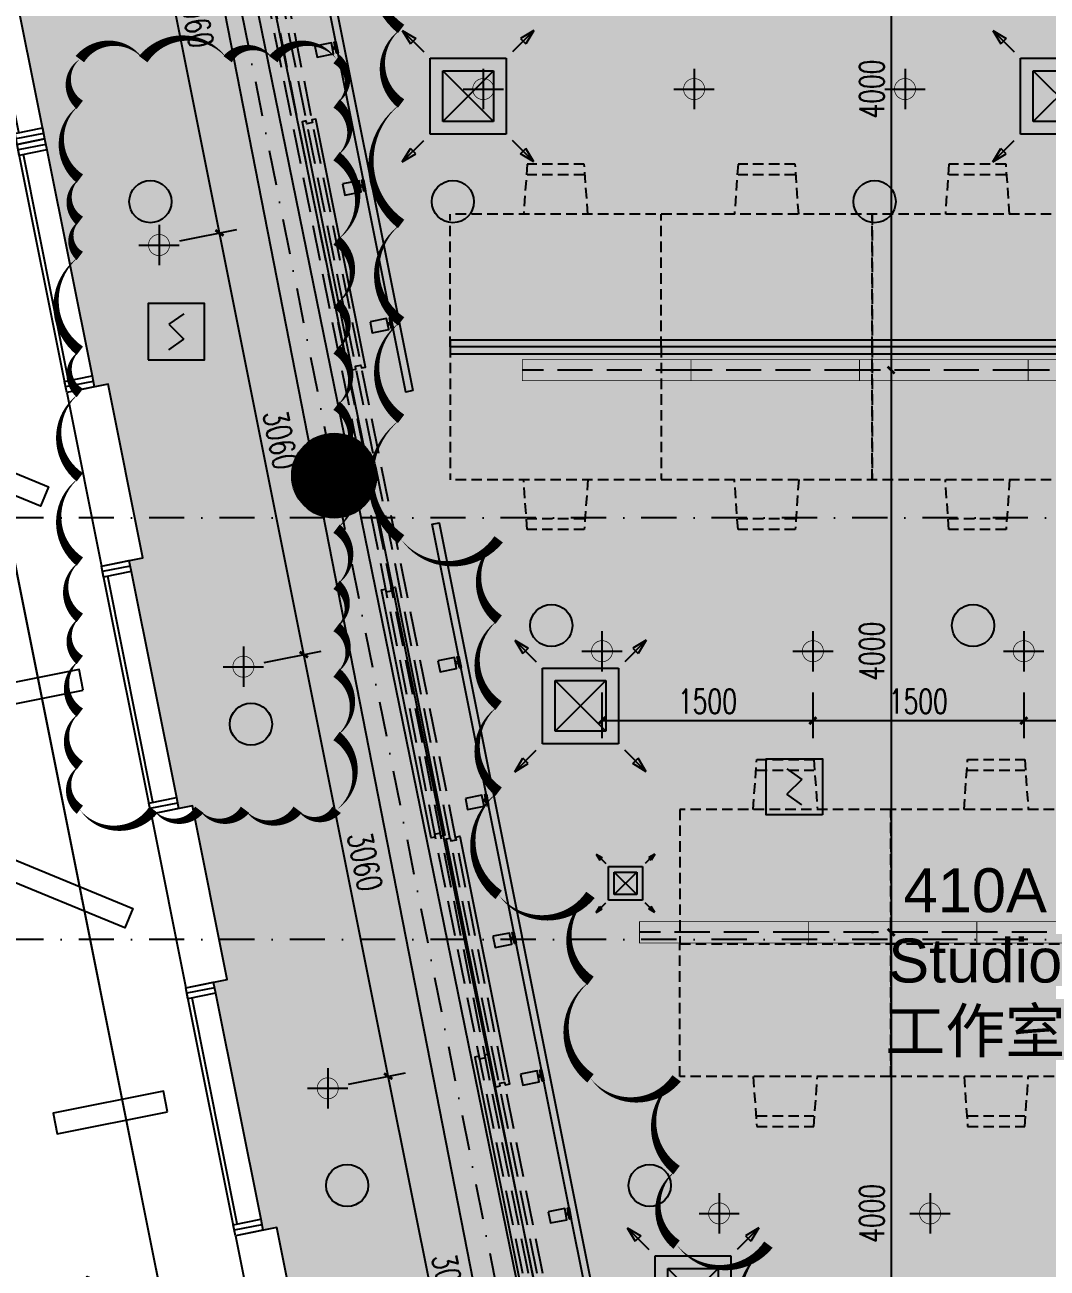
# Model space of a CAD drawing. Extents: x -354516 to 794396, y -401250 to -150594.
# Drawn here: x -29152 to -21881, y -353788 to -344943 of the extents above; entities that cross this region are included whole.
import ezdxf
from ezdxf.enums import TextEntityAlignment as Align

# ---------------------------------------------------------------- set-up
doc = ezdxf.new("R2010")
doc.units = 0
doc.header["$LTSCALE"] = 1000
doc.header["$MEASUREMENT"] = 0
for name, pattern in [('$0$HIDDEN', [0.375, 0.25, -0.125, 0, 0]), ('510I-01-Studio-plan-01$0$DASH', [0.35, 0.25, -0.1]), ('510I-02-CentralForum-00$0$CENTER', [2, 1.25, -0.25, 0.25, -0.25]), ('DASH', [0.35, 0.25, -0.1]), ('DASHDOT2', [0.5, 0.25, -0.125, 0, -0.125]), ('DOTE', [2.42, 2, -0.2, 0.02, -0.2])]:
    doc.linetypes.add(name, pattern=pattern)
for name, color, linetype in [('0-吊顶边界', 36, 'Continuous'), ('0-房间名称', 2, 'Continuous'), ('0-灯具', 20, 'Continuous'), ('0-灯具1', 40, 'Continuous'), ('0-灯具修改0109', 140, 'Continuous'), ('A-轴线1', 1, 'DOTE'), ('an-furniture', 176, 'Continuous'), ('an-wall', 4, 'Continuous'), ('an-wndw', 2, 'Continuous'), ('an-wndw-mull-h', 2, 'Continuous'), ('BPM', 4, 'Continuous'), ('COLUMN', 2, 'Continuous'), ('LINE', 11, 'Continuous'), ('M-DUCT-S-DIFF', 6, 'DASH'), ('P-完成面', 4, 'Continuous'), ('PUB_DIM', 3, 'Continuous'), ('PUB_HATCH', 8, 'Continuous'), ('S-PLT', 30, 'Continuous'), ('SEE', 5, 'Continuous'), ('WALL', 2, 'Continuous'), ('WALL-MOVE', 6, 'Continuous'), ('WINDOW', 4, 'Continuous'), ('墙体', 7, 'Continuous'), ('家具1', 61, 'Continuous'), ('门图', 134, 'Continuous')]:
    doc.layers.add(name, color=color, linetype=linetype)
doc.layers.add('0-地面材质_material hatch', color=251, linetype='Continuous', transparency=0.3)
doc.styles.add('510p-04$0$Arial_2', font='arial.ttf', dxfattribs={"height": 6.392964})
doc.styles.add('DIM_FONT', font='SIMPLEX', dxfattribs={"width": 0.7, "bigfont": 'GBCBIG'})
doc.dimstyles.new('_TCH_ARCH&&50', dxfattribs={"dimscale": 0.5, "dimtxt": 350, "dimasz": 100, "dimexe": 250, "dimexo": 300, "dimgap": 100, "dimtad": 1, "dimdec": 0, "dimzin": 0, "dimdsep": 46, "dimtxsty": 'DIM_FONT', "dimblk": 'ARCHTICK', "dimcen": 0.09, "dimclrd": 3, "dimclre": 3, "dimclrt": 7, "dimazin": 2, "dimtfac": 1, "dimtdec": 0, "dimtix": 1, "dimtmove": 2, "dimatfit": 3, "dimfxl": 0, "dimtolj": 1, "dimtzin": 0, "dimarcsym": 0})

# ---------------------------------------------------------------- blocks, each defined once
blk = doc.blocks.new('A$C4BD07983')
at = {"layer": 'an-wndw-mull-h'}
blk.add_line((0, 0), (0, 200), dxfattribs=at)
blk.add_lwpolyline([(40, 200), (-40, 200), (-40, 0), (40, 0)], close=True, dxfattribs=at)
blk = doc.blocks.new('UBB side window')
at = {"layer": 'SEE'}
blk.add_lwpolyline([(498339312.5, 3089844225.6), (498338990.8, 3089842617.4)], dxfattribs=at)
at = {"layer": 'WINDOW'}
for points in [[(498339171.2, 3089842499.8), (498339524.3, 3089844264.8)], [(498339157.5, 3089842584.1), (498339479.2, 3089844192.2)]]:
    blk.add_lwpolyline(points, dxfattribs=at)
at = {"rotation": 258.6900676666284}
for p in [(498339320.3, 3089844264.8), (498338983, 3089842578.2)]:
    blk.add_blockref('A$C4BD07983', p, dxfattribs=at)
blk = doc.blocks.new('UBB Side Wall Model')
at = {"layer": 'an-wall'}
for points in [[(498339593.7, 3089843082.4), (498339623.1, 3089843229.5), (498340407.6, 3089843072.6), (498340378.2, 3089842925.5), (498339593.7, 3089843082.4)], [(498340222.4, 3089841771.2), (498340165.3, 3089841909.9), (498339240.7, 3089841529.2), (498339297.8, 3089841390.5), (498340222.4, 3089841771.2)], [(498338993.7, 3089840082.4), (498339023.1, 3089840229.5), (498339807.6, 3089840072.6), (498339778.2, 3089839925.5), (498338993.7, 3089840082.4)], [(498339622.4, 3089838771.2), (498339565.3, 3089838909.9), (498338640.7, 3089838529.2), (498338697.8, 3089838390.5), (498339622.4, 3089838771.2)]]:
    blk.add_lwpolyline(points, dxfattribs=at)
for points in [[(498339111.2, 3089842199.8), (498338864.3, 3089840964.8), (498338570.1, 3089841023.6), (498338817.1, 3089842258.6)], [(498338511.2, 3089839199.8), (498338264.3, 3089837964.8), (498337970.1, 3089838023.6), (498338217.1, 3089839258.6)]]:
    blk.add_lwpolyline(points, close=True, dxfattribs=at)
blk.add_point((498339902.6, 3089843097.1), dxfattribs=at)
at = {"layer": 'an-wndw'}
for p in [(498339602.6, 3089841597.1), (498339302.6, 3089840097.1), (498339002.6, 3089838597.1)]:
    blk.add_point(p, dxfattribs=at)
for p in [(-60, -300), (-660, -3300)]:
    blk.add_blockref('UBB side window', p, dxfattribs=at)
blk = doc.blocks.new('ubb glaz 2')
at = {"layer": 'an-wall'}
for points in [[(498274741.2, 3089861082.4), (498274711.8, 3089861229.5), (498273927.4, 3089861072.6), (498273956.8, 3089860925.5), (498274741.2, 3089861082.4)], [(498274112.5, 3089859771.2), (498274169.6, 3089859909.9), (498275094.3, 3089859529.2), (498275037.2, 3089859390.5), (498274112.5, 3089859771.2)], [(498275341.2, 3089858082.4), (498275311.8, 3089858229.5), (498274527.4, 3089858072.6), (498274556.8, 3089857925.5), (498275341.2, 3089858082.4)], [(498274712.5, 3089856771.2), (498274769.6, 3089856909.9), (498275694.3, 3089856529.2), (498275637.2, 3089856390.5), (498274712.5, 3089856771.2)]]:
    blk.add_lwpolyline(points, dxfattribs=at)
blk.add_lwpolyline([(498275823.7, 3089857199.8), (498276070.7, 3089855964.8), (498276364.9, 3089856023.6), (498276117.9, 3089857258.6)], close=True, dxfattribs=at)
blk.add_point((498274432.4, 3089861097.1), dxfattribs=at)
at = {"layer": 'an-wndw'}
for points in [[(498275470.7, 3089858964.8), (498275223.7, 3089860199.8)], [(498275419.8, 3089860239), (498275666.8, 3089859004)], [(498275484.4, 3089859049.1), (498275268.8, 3089860127.2)]]:
    blk.add_lwpolyline(points, dxfattribs=at)
for p in [(498274732.4, 3089859597.1), (498275032.4, 3089858097.1), (498275332.4, 3089856597.1)]:
    blk.add_point(p, dxfattribs=at)
at = {"layer": 'an-wndw', "xscale": -1}
for p in [(996614395, 17700), (996614995, 14700)]:
    blk.add_blockref('UBB side window', p, dxfattribs=at)
at = {"layer": 'an-wndw-mull-h', "xscale": -1, "rotation": 101.3099323333716}
for p in [(498275427.7, 3089860199.8), (498275659, 3089859043.2)]:
    blk.add_blockref('A$C4BD07983', p, dxfattribs=at)
blk = doc.blocks.new('A$C168904E7')
at = {"layer": 'an-furniture', "linetype": '510I-01-Studio-plan-01$0$DASH'}
for p, q in [((-395.9, 0), (4244.2, -23200.5)), ((-355.1, 0), (4285, -23200.5)), ((-293.9, 0), (4346.2, -23200.5)), ((-253.1, 0), (4387, -23200.5))]:
    blk.add_line(p, q, dxfattribs=at)
at = {"layer": 'WALL-MOVE'}
for points in [[(861.3, -5776.1), (831.9, -5781.9), (1184.9, -7547), (1214.3, -7541.1), (1210.4, -7521.5), (1249.6, -7513.7), (1253.5, -7533.3), (1282.9, -7527.4), (929.9, -5762.3), (900.5, -5768.2), (904.4, -5787.8), (865.2, -5795.7), (861.3, -5776.1)], [(1778.5, -10871.8), (1749, -10877.7), (1396, -9112.6), (1425.4, -9106.7), (1429.4, -9126.3), (1468.6, -9118.5), (1464.7, -9098.9), (1494.1, -9093), (1847.1, -10858), (1817.7, -10863.9), (1813.8, -10844.3), (1774.5, -10852.2), (1778.5, -10871.8)], [(2238.6, -12643.9), (2209.2, -12649.8), (1856.2, -10884.8), (1885.6, -10878.9), (1889.6, -10898.5), (1928.8, -10890.7), (1924.9, -10871.1), (1954.3, -10865.2), (2307.3, -12630.2), (2277.9, -12636.1), (2273.9, -12616.5), (2234.7, -12624.3), (2238.6, -12643.9)], [(2090.2, -12430.6), (2060.8, -12436.5), (2413.8, -14201.5), (2443.2, -14195.7), (2439.3, -14176), (2478.5, -14168.2), (2482.5, -14187.8), (2511.9, -14181.9), (2158.9, -12416.9), (2129.4, -12422.8), (2133.4, -12442.4), (2094.1, -12450.2), (2090.2, -12430.6)]]:
    blk.add_lwpolyline(points, dxfattribs=at)
blk = doc.blocks.new('510I-01-Studio-plan-01$0$dsyyuy')
for points in [[(-80, 152), (0, 152), (0, 140), (-80, 140)], [(-80, 0), (0, 0), (0, 120), (-80, 120)], [(-46, 120), (-34, 120), (-34, 140), (-46, 140)]]:
    blk.add_lwpolyline(points, close=True)
blk = doc.blocks.new('dfgsddrrrrrrr')
at = {"layer": '0-灯具'}
blk.add_lwpolyline([(-688.9, -1932.6), (-639.9, -1942.4), (732.9, 4921.6), (683.9, 4931.4)], close=True, dxfattribs=at)
at = {"layer": '0-灯具', "xscale": -1, "rotation": 78.6900102377385}
for p in [(776.1, 4362.3), (580, 3381.7), (383.9, 2401.2), (187.7, 1420.6), (-8.4, 440), (-204.5, -540.6), (-400.6, -1521.2)]:
    blk.add_blockref('510I-01-Studio-plan-01$0$dsyyuy', p, dxfattribs=at)
blk = doc.blocks.new('dfghdgeeeeeee')
at = {"layer": '0-灯具'}
blk.add_lwpolyline([(-119.8, -344.2), (-70.8, -354), (1105.9, 5529.4), (1056.9, 5539.2)], close=True, dxfattribs=at)
at = {"layer": '0-灯具', "xscale": -1, "rotation": 78.6900102377385}
for p in [(1051, 4479.8), (854.9, 3499.2), (658.7, 2518.7), (462.6, 1538.1), (266.5, 557.5)]:
    blk.add_blockref('510I-01-Studio-plan-01$0$dsyyuy', p, dxfattribs=at)
blk = doc.blocks.new('TJ-FK1')
at = {"color": 95}
for p, q in [((-1.299, 1.299), (-1.034, 1.14)), ((-1.299, 1.299), (-0.875, 0.875)), ((-1.299, 1.299), (-1.14, 1.034)), ((1.299, 1.299), (0.875, 0.875)), ((1.299, 1.299), (1.034, 1.14)), ((1.299, 1.299), (1.14, 1.034)), ((-1.14, 1.034), (-1.034, 1.14)), ((1.14, 1.034), (1.034, 1.14)), ((-1.299, -1.299), (-0.875, -0.875)), ((1.299, -1.299), (0.875, -0.875)), ((-1.299, -1.299), (-1.14, -1.034)), ((-1.299, -1.299), (-1.034, -1.14)), ((-1.14, -1.034), (-1.034, -1.14)), ((1.14, -1.034), (1.034, -1.14)), ((1.299, -1.299), (1.034, -1.14)), ((1.299, -1.299), (1.14, -1.034))]:
    blk.add_line(p, q, dxfattribs=at)
for p, q in [((-0.75, 0.75), (0.75, 0.75)), ((-0.75, -0.75), (-0.75, 0.75)), ((0.75, 0.75), (0.75, -0.75)), ((-0.5, -0.5), (-0.5, 0.5)), ((-0.5, 0.5), (0.5, 0.5)), ((0.5, 0.5), (0.5, -0.5)), ((0.5, -0.5), (-0.5, -0.5)), ((0.75, -0.75), (-0.75, -0.75))]:
    blk.add_line(p, q)
at = {"color": 251}
for p, q in [((-0.5, -0.5), (0.5, 0.5)), ((0.5, -0.5), (-0.5, 0.5))]:
    blk.add_line(p, q, dxfattribs=at)
blk.add_point((0, 0))
blk = doc.blocks.new('$TwtSys$00000128')
h = blk.add_hatch(color=8)
h.dxf.hatch_style = 1
edge = h.paths.add_edge_path()
edge.add_arc((0, 0), 1, 0, 360)
blk.add_circle((0, 0, 0), 1)
blk = doc.blocks.new('510p-04$0$material tag')
blk = doc.blocks.new('sdhdfhfdhfhfgffff')
at = {"layer": '0-灯具1'}
for points in [[(0, 143.2), (0, -143.2)], [(-143.2, 0), (143.2, 0)]]:
    blk.add_lwpolyline(points, dxfattribs=at)
at = {"layer": '0-灯具1', "const_width": 5}
for points in [[(0, 75, 1), (0, -75, 7.992133)], [(0, 75, -1), (0, -75, -7.992133)]]:
    blk.add_lwpolyline(points, format="xyb", dxfattribs=at)
blk = doc.blocks.new('A$C21183209')
at = {"layer": '0-灯具1', "color": 3, "linetype": 'DASH'}
blk.add_line((0, 75), (1200, 75), dxfattribs=at)
at = {"layer": '0-灯具1', "const_width": 5}
blk.add_lwpolyline([(0, 0), (1200, 0), (1200, 150), (0, 150)], close=True, dxfattribs=at)
blk = doc.blocks.new('YG')
at = {"layer": 'BPM', "color": 6, "ltscale": 2}
for p, q in [((53, 328), (-53, 253)), ((-53, 253), (53, 147)), ((-53, 72), (53, 147))]:
    blk.add_line(p, q, dxfattribs=at)
at = {"layer": 'BPM'}
blk.add_lwpolyline([(-200, 0), (200, 0), (200, 400), (-200, 400)], close=True, dxfattribs=at)
blk = doc.blocks.new('_YZH')
at = {"color": 255}
blk.add_circle((0, 0), 0.5, dxfattribs=at)
at = {"layer": 'PUB_HATCH', "color": 250, "const_width": 0.5}
blk.add_lwpolyline([(-0.25, 0, 1), (0.25, 0, 1)], format="xyb", close=True, dxfattribs=at)
blk = doc.blocks.new('GRID')
at = {"layer": '墙体', "color": 250, "linetype": 'DASHDOT2', "lineweight": -3}
for p, q in [((6675.2, 78432), (23393.5, -5159.7)), ((107436.4, 36586.5), (-19063.6, 36586.5)), ((107436.4, 33586.5), (-19063.6, 33586.5))]:
    blk.add_line(p, q, dxfattribs=at)
blk = doc.blocks.new('_ArchTick')
at = {"color": 0, "linetype": 'ByBlock', "const_width": 0.4}
blk.add_lwpolyline([(-0.5, -0.5), (0.5, 0.5)], dxfattribs=at)
blk = doc.blocks.new('*D356')
at = {"layer": 'Defpoints', "color": 0}
for p in [(-26568.2, -352423.1), (-26998, -352509), (-26398, -355509)]:
    blk.add_point(p, dxfattribs=at)
at = {"layer": 'PUB_DIM', "color": 3, "lineweight": -2}
for p, q in [((-26850.9, -352479.6), (-26445.6, -352398.5)), ((-25968.2, -355423.1), (-26568.2, -352423.1)), ((-26250.9, -355479.6), (-25845.6, -355398.5))]:
    blk.add_line(p, q, dxfattribs=at)
at = {"layer": 'PUB_DIM', "color": 3, "lineweight": -2, "xscale": 50, "yscale": 50, "zscale": 50}
for p, rotation in [((-26568.2, -352423.1), 101.3097601559063), ((-25968.2, -355423.1), 281.3097601559064)]:
    blk.add_blockref('_ArchTick', p, dxfattribs=dict(at, rotation=rotation))
at = {"layer": 'PUB_DIM', "color": 7, "insert": (-26133.3, -353896.1), "char_height": 175, "attachment_point": 5, "rotation": 281.30976, "style": 'DIM_FONT'}
blk.add_mtext('\\A1;3060', dxfattribs=at)
blk = doc.blocks.new('*D357')
at = {"layer": 'Defpoints', "color": 0}
for p in [(-27168.2, -349423.1), (-27598, -349509), (-26998, -352509)]:
    blk.add_point(p, dxfattribs=at)
at = {"layer": 'PUB_DIM', "color": 3, "lineweight": -2}
for p, q in [((-27450.9, -349479.6), (-27045.6, -349398.5)), ((-26568.2, -352423.1), (-27168.2, -349423.1)), ((-26850.9, -352479.6), (-26445.6, -352398.5))]:
    blk.add_line(p, q, dxfattribs=at)
at = {"layer": 'PUB_DIM', "color": 3, "lineweight": -2, "xscale": 50, "yscale": 50, "zscale": 50}
for p, rotation in [((-27168.2, -349423.1), 101.3097601559063), ((-26568.2, -352423.1), 281.3097601559064)]:
    blk.add_blockref('_ArchTick', p, dxfattribs=dict(at, rotation=rotation))
at = {"layer": 'PUB_DIM', "color": 7, "insert": (-26733.3, -350896.1), "char_height": 175, "attachment_point": 5, "rotation": 281.30976, "style": 'DIM_FONT'}
blk.add_mtext('\\A1;3060', dxfattribs=at)
blk = doc.blocks.new('*D358')
at = {"layer": 'Defpoints', "color": 0}
for p in [(-27768.2, -346422.5), (-28198.1, -346508.5), (-27598, -349509)]:
    blk.add_point(p, dxfattribs=at)
at = {"layer": 'PUB_DIM', "color": 3, "lineweight": -2}
for p, q in [((-28051, -346479.1), (-27645.7, -346398)), ((-27168.2, -349423.1), (-27768.2, -346422.5)), ((-27450.9, -349479.6), (-27045.6, -349398.5))]:
    blk.add_line(p, q, dxfattribs=at)
at = {"layer": 'PUB_DIM', "color": 3, "lineweight": -2, "xscale": 50, "yscale": 50, "zscale": 50}
for p, rotation in [((-27768.2, -346422.5), 101.3097601559063), ((-27168.2, -349423.1), 281.3097601559064)]:
    blk.add_blockref('_ArchTick', p, dxfattribs=dict(at, rotation=rotation))
at = {"layer": 'PUB_DIM', "color": 7, "insert": (-27333.4, -347895.8), "char_height": 175, "attachment_point": 5, "rotation": 281.30976, "style": 'DIM_FONT'}
blk.add_mtext('\\A1;3060', dxfattribs=at)
blk = doc.blocks.new('*D359')
at = {"layer": 'Defpoints', "color": 0}
for p in [(-28368.1, -343423.1), (-28798, -343509), (-28198.1, -346508.5)]:
    blk.add_point(p, dxfattribs=at)
at = {"layer": 'PUB_DIM', "color": 3, "lineweight": -2}
for p, q in [((-28650.9, -343479.6), (-28245.6, -343398.5)), ((-27768.2, -346422.5), (-28368.1, -343423.1)), ((-28051, -346479.1), (-27645.7, -346398))]:
    blk.add_line(p, q, dxfattribs=at)
at = {"layer": 'PUB_DIM', "color": 3, "lineweight": -2, "xscale": 50, "yscale": 50, "zscale": 50}
for p, rotation in [((-28368.1, -343423.1), 101.3097601559063), ((-27768.2, -346422.5), 281.3097601559064)]:
    blk.add_blockref('_ArchTick', p, dxfattribs=dict(at, rotation=rotation))
at = {"layer": 'PUB_DIM', "color": 7, "insert": (-27933.4, -344895.8), "char_height": 175, "attachment_point": 5, "rotation": 281.30976, "style": 'DIM_FONT'}
blk.add_mtext('\\A1;3060', dxfattribs=at)
blk = doc.blocks.new('*D374')
at = {"layer": 'Defpoints', "color": 0}
for p in [(-23472.7, -343399.6), (-22990.7, -347399.1), (-22990.7, -347399.1)]:
    blk.add_point(p, dxfattribs=at)
at = {"layer": 'PUB_DIM', "color": 3, "lineweight": -2}
for p, q in [((-23322.7, -343399.6), (-22865.7, -343399.6)), ((-22990.7, -343399.6), (-22990.7, -347399.1)), ((-23140.7, -347399.1), (-23115.7, -347399.1))]:
    blk.add_line(p, q, dxfattribs=at)
at = {"layer": 'PUB_DIM', "color": 3, "lineweight": -2, "xscale": 50, "yscale": 50, "zscale": 50}
for p, rotation in [((-22990.7, -343399.6), 90), ((-22990.7, -347399.1), 270)]:
    blk.add_blockref('_ArchTick', p, dxfattribs=dict(at, rotation=rotation))
at = {"layer": 'PUB_DIM', "color": 7, "insert": (-23128.2, -345399.3), "char_height": 175, "attachment_point": 5, "rotation": 90, "style": 'DIM_FONT'}
blk.add_mtext('\\A1;4000', dxfattribs=at)
blk = doc.blocks.new('*D375')
at = {"layer": 'Defpoints', "color": 0}
for p in [(-22990.7, -347399.1), (-22990.7, -351399), (-22980.7, -351399)]:
    blk.add_point(p, dxfattribs=at)
at = {"layer": 'PUB_DIM', "color": 3, "lineweight": -2}
for p, q in [((-23140.7, -347399.1), (-23115.7, -347399.1)), ((-22990.7, -347399.1), (-22990.7, -351399)), ((-23130.7, -351399), (-23115.7, -351399))]:
    blk.add_line(p, q, dxfattribs=at)
at = {"layer": 'PUB_DIM', "color": 3, "lineweight": -2, "xscale": 50, "yscale": 50, "zscale": 50}
for p, rotation in [((-22990.7, -347399.1), 90), ((-22990.7, -351399), 270)]:
    blk.add_blockref('_ArchTick', p, dxfattribs=dict(at, rotation=rotation))
at = {"layer": 'PUB_DIM', "color": 7, "insert": (-23128.2, -349399), "char_height": 175, "attachment_point": 5, "rotation": 90, "style": 'DIM_FONT'}
blk.add_mtext('\\A1;4000', dxfattribs=at)
blk = doc.blocks.new('*D376')
at = {"layer": 'Defpoints', "color": 0}
for p in [(-22980.7, -351399), (-22990.7, -355399.1), (-22990.7, -355399.1)]:
    blk.add_point(p, dxfattribs=at)
at = {"layer": 'PUB_DIM', "color": 3, "lineweight": -2}
for p, q in [((-23130.7, -351399), (-23115.7, -351399)), ((-22990.7, -351399), (-22990.7, -355399.1)), ((-23140.7, -355399.1), (-23115.7, -355399.1))]:
    blk.add_line(p, q, dxfattribs=at)
at = {"layer": 'PUB_DIM', "color": 3, "lineweight": -2, "xscale": 50, "yscale": 50, "zscale": 50}
for p, rotation in [((-22990.7, -351399), 90), ((-22990.7, -355399.1), 270)]:
    blk.add_blockref('_ArchTick', p, dxfattribs=dict(at, rotation=rotation))
at = {"layer": 'PUB_DIM', "color": 7, "insert": (-23128.2, -353399), "char_height": 175, "attachment_point": 5, "rotation": 90, "style": 'DIM_FONT'}
blk.add_mtext('\\A1;4000', dxfattribs=at)
blk = doc.blocks.new('*D379')
at = {"layer": 'Defpoints', "color": 0}
for p in [(-25047.4, -349542.2), (-23547.4, -349542.2), (-23547.4, -349893)]:
    blk.add_point(p, dxfattribs=at)
at = {"layer": 'PUB_DIM', "color": 3, "lineweight": -2}
for p, q in [((-25047.4, -349692.2), (-25047.4, -350018)), ((-23547.4, -349692.2), (-23547.4, -350018)), ((-25047.4, -349893), (-23547.4, -349893))]:
    blk.add_line(p, q, dxfattribs=at)
at = {"layer": 'PUB_DIM', "color": 3, "lineweight": -2, "xscale": 50, "yscale": 50, "zscale": 50, "rotation": 180}
blk.add_blockref('_ArchTick', (-25047.4, -349893), dxfattribs=at)
at = {"layer": 'PUB_DIM', "color": 3, "lineweight": -2, "xscale": 50, "yscale": 50, "zscale": 50}
blk.add_blockref('_ArchTick', (-23547.4, -349893), dxfattribs=at)
at = {"layer": 'PUB_DIM', "color": 7, "insert": (-24297.4, -349755.5), "char_height": 175, "attachment_point": 5, "style": 'DIM_FONT'}
blk.add_mtext('\\A1;1500', dxfattribs=at)
blk = doc.blocks.new('*D380')
at = {"layer": 'Defpoints', "color": 0}
for p in [(-23547.4, -349542.2), (-22047.4, -349542.2), (-22047.4, -349893)]:
    blk.add_point(p, dxfattribs=at)
at = {"layer": 'PUB_DIM', "color": 3, "lineweight": -2}
for p, q in [((-23547.4, -349692.2), (-23547.4, -350018)), ((-22047.4, -349692.2), (-22047.4, -350018)), ((-23547.4, -349893), (-22047.4, -349893))]:
    blk.add_line(p, q, dxfattribs=at)
at = {"layer": 'PUB_DIM', "color": 3, "lineweight": -2, "xscale": 50, "yscale": 50, "zscale": 50, "rotation": 180}
blk.add_blockref('_ArchTick', (-23547.4, -349893), dxfattribs=at)
at = {"layer": 'PUB_DIM', "color": 3, "lineweight": -2, "xscale": 50, "yscale": 50, "zscale": 50}
blk.add_blockref('_ArchTick', (-22047.4, -349893), dxfattribs=at)
at = {"layer": 'PUB_DIM', "color": 7, "insert": (-22797.4, -349755.5), "char_height": 175, "attachment_point": 5, "style": 'DIM_FONT'}
blk.add_mtext('\\A1;1500', dxfattribs=at)
blk = doc.blocks.new('*D381')
at = {"layer": 'Defpoints', "color": 0}
for p in [(-22047.4, -349542.2), (-20547.4, -349542.2), (-20547.4, -349893)]:
    blk.add_point(p, dxfattribs=at)
at = {"layer": 'PUB_DIM', "color": 3, "lineweight": -2}
for p, q in [((-22047.4, -349692.2), (-22047.4, -350018)), ((-20547.4, -349692.2), (-20547.4, -350018)), ((-22047.4, -349893), (-20547.4, -349893))]:
    blk.add_line(p, q, dxfattribs=at)
at = {"layer": 'PUB_DIM', "color": 3, "lineweight": -2, "xscale": 50, "yscale": 50, "zscale": 50, "rotation": 180}
blk.add_blockref('_ArchTick', (-22047.4, -349893), dxfattribs=at)
at = {"layer": 'PUB_DIM', "color": 3, "lineweight": -2, "xscale": 50, "yscale": 50, "zscale": 50}
blk.add_blockref('_ArchTick', (-20547.4, -349893), dxfattribs=at)
at = {"layer": 'PUB_DIM', "color": 7, "insert": (-21297.4, -349755.5), "char_height": 175, "attachment_point": 5, "style": 'DIM_FONT'}
blk.add_mtext('\\A1;1500', dxfattribs=at)

msp = doc.modelspace()

# ---------------------------------------------------------------- hatches: boundary and pattern name
at = {"layer": '0-地面材质_material hatch'}
h = msp.add_hatch(dxfattribs=at)
h.set_pattern_fill('ANSI35', color=256, scale=1200)
h.set_pattern_definition([(45, (-498310856.17, -3090192758), (-212.132034356, 212.132034356), []), (45, (-498310644.03, -3090192758), (-212.132034356, 212.132034356), [375, -75, 0, -75])])
edge = h.paths.add_edge_path()
edge.add_line((-23530.9, -372649.4), (-19901.5, -372650.6))
edge.add_line((-19901.5, -372650.6), (-19901.5, -369049.5))
edge.add_line((-19901.5, -369049.5), (-23028.5, -369049.5))
edge.add_line((-23028.5, -369049.5), (-23628.5, -366049.5))
edge.add_line((-23628.5, -366049.5), (-19898.5, -366049.5))
edge.add_line((-19898.5, -366049.5), (-19898.5, -365850.7))
edge.add_line((-19898.5, -365850.7), (-19800, -365850.7))
edge.add_line((-19800, -365850.7), (-19800, -364850.7))
edge.add_line((-19800, -364850.7), (-19900, -364850.7))
edge.add_line((-19900, -364850.7), (-19900, -364149.5))
edge.add_line((-19900, -364149.5), (-23946.3, -364158.5))
edge.add_line((-23946.3, -364158.5), (-28932.1, -338750))
edge.add_line((-28932.1, -338750), (-27565, -338749.5))
edge.add_line((-27565, -338749.5), (-27565, -338550.7))
edge.add_line((-27565, -338550.7), (-27365, -338550.7))
edge.add_line((-27365, -338550.7), (-27365, -337550.7))
edge.add_line((-27365, -337550.7), (-27565, -337550.7))
edge.add_line((-27565, -337550.7), (-27565, -336850))
edge.add_line((-27565, -336850), (-28949.2, -336850))
edge.add_arc((-28949.2, -336750), 100, 90, 270, ccw=False)
edge.add_line((-28949.2, -336650), (-28400, -336650))
edge.add_line((-28400, -336650), (-28400, -333850))
edge.add_line((-28400, -333850), (-30068.5, -333849.5))
edge.add_line((-30068.5, -333849.5), (-30828.5, -330049.5))
edge.add_line((-30828.5, -330049.5), (-32050.9, -330049.5))
edge.add_line((-32050.9, -330049.5), (-31913.9, -330734.4))
edge.add_line((-31913.9, -330734.4), (-32012, -330754))
edge.add_line((-32012, -330754), (-31659, -332519))
edge.add_line((-31659, -332519), (-31560.9, -332499.4))
edge.add_line((-31560.9, -332499.4), (-31313.9, -333734.4))
edge.add_line((-31313.9, -333734.4), (-31412, -333754))
edge.add_line((-31412, -333754), (-31059, -335519))
edge.add_line((-31059, -335519), (-30960.9, -335499.4))
edge.add_line((-30960.9, -335499.4), (-30713.9, -336734.4))
edge.add_line((-30713.9, -336734.4), (-30812, -336754))
edge.add_line((-30812, -336754), (-30459, -338519))
edge.add_line((-30459, -338519), (-30360.9, -338499.4))
edge.add_line((-30360.9, -338499.4), (-30113.9, -339734.4))
edge.add_line((-30113.9, -339734.4), (-30212, -339754))
edge.add_line((-30212, -339754), (-29859, -341519))
edge.add_line((-29859, -341519), (-29760.9, -341499.4))
edge.add_line((-29760.9, -341499.4), (-29513.9, -342734.4))
edge.add_line((-29513.9, -342734.4), (-29612, -342754))
edge.add_line((-29612, -342754), (-28659, -347519))
edge.add_line((-28659, -347519), (-28560.9, -347499.4))
edge.add_line((-28560.9, -347499.4), (-28313.9, -348734.4))
edge.add_line((-28313.9, -348734.4), (-28412, -348754))
edge.add_line((-28412, -348754), (-28059, -350519))
edge.add_line((-28059, -350519), (-27960.9, -350499.4))
edge.add_line((-27960.9, -350499.4), (-27713.9, -351734.4))
edge.add_line((-27713.9, -351734.4), (-27812, -351754))
edge.add_line((-27812, -351754), (-27459, -353519))
edge.add_line((-27459, -353519), (-27360.9, -353499.4))
edge.add_line((-27360.9, -353499.4), (-27113.9, -354734.4))
edge.add_line((-27113.9, -354734.4), (-27212, -354754))
edge.add_line((-27212, -354754), (-26259, -359519))
edge.add_line((-26259, -359519), (-26160.9, -359499.4))
edge.add_line((-26160.9, -359499.4), (-25913.9, -360734.4))
edge.add_line((-25913.9, -360734.4), (-26012, -360754))
edge.add_line((-26012, -360754), (-25059, -365519))
edge.add_line((-25059, -365519), (-24960.9, -365499.4))
edge.add_line((-24960.9, -365499.4), (-24713.9, -366734.4))
edge.add_line((-24713.9, -366734.4), (-24812, -366754))
edge.add_line((-24812, -366754), (-24459, -368519))
edge.add_line((-24459, -368519), (-24360.9, -368499.4))
edge.add_line((-24360.9, -368499.4), (-24113.9, -369734.4))
edge.add_line((-24113.9, -369734.4), (-24212, -369754))
edge.add_line((-24212, -369754), (-23859, -371519))
edge.add_line((-23859, -371519), (-23760.9, -371499.4))
edge.add_line((-23760.9, -371499.4), (-23530.9, -372649.4))
h = msp.add_hatch(dxfattribs=at)
h.set_pattern_fill('AR-CONC', color=256, scale=75)
h.set_pattern_definition([(50, (-498310856.17, -3090192758), (537.94513695, -47.06410124), [56.25, -618.75]), (355, (-498310856.17, -3090192758), (-104.06350021, 564.144100275), [45, -495]), (100.45144446, (-498310811.34, -3090192761.9), (433.881635045, 517.07999323), [47.805144, -525.856584]), (46.1842, (-498310856.17, -3090192608), (800.430998, -124.1394606), [84.375, -928.125]), (96.63563549, (-498310789.5, -3090192618.35), (700.99645926, 730.58895058), [71.7077565, -788.78532]), (351.18416399, (-498310856.2, -3090192608), (700.9964588, 730.5889502), [67.5, -742.50000075]), (21, (-498310781.17, -3090192645.5), (447.68028909, -301.964168), [56.25, -618.75]), (326, (-498310781.17, -3090192645.5), (182.48649894, 543.86253379), [45, -495]), (71.45144474, (-498310743.86, -3090192670.66), (630.16678255, 241.898364605), [47.8051425, -525.856584]), (37.5, (-498310856.17, -3090192758), (9.119891488, 249.670390373), [0, -489, 0, -502.5, 0, -496.875]), (7.5, (-498310856.17, -3090192758), (197.302153082, 295.808783912), [0, -286.5, 0, -477.75, 0, -189.375]), (327.5, (-498311023.42, -3090192758), (400.366827129, -16.916153801), [0, -187.5, 0, -585, 0, -776.25]), (317.5, (-498311098.4, -3090192758), (437.389627007, 75.07873675), [0, -243.75, 0, -388.5, 0, -551.25])])
h.paths.add_polyline_path([(-12472.3, -363950), (-12503.6, -363793.1), (-12111.4, -363714.7), (-12457.3, -361985.3), (-12849.5, -362063.8), (-12888.7, -361867.7), (-12692.6, -361828.4), (-12986.7, -360357.6), (-13182.9, -360396.8), (-13222.1, -360200.7), (-12829.6, -360122.7), (-14064.7, -353912.2), (-14456.7, -353990.6), (-14495.9, -353794.5), (-14299.8, -353755.2), (-14594, -352284.4), (-14790.1, -352323.6), (-14829.3, -352127.5), (-14437.2, -352049.1), (-16392.4, -342309), (-16784.8, -342387.5), (-16824, -342191.4), (-16627.8, -342152.1), (-16922, -340681.2), (-17118.2, -340720.4), (-17157.4, -340524.4), (-16766.5, -340446.2), (-17048.6, -339028.4), (-17440.9, -339106.9), (-17472.3, -338950), (-28663, -338949.5), (-28664.4, -339850.1), (-28867, -339850.1), (-24125.1, -363049.9), (-23741.1, -363049.9), (-23741.1, -363949.5)])

# ---------------------------------------------------------------- linework, layer by layer
at = {"layer": '0-吊顶边界', "color": 250}
for p, q in [((-23784.1, -363049.9), (-28512.1, -339850.1)), ((-23666.5, -363025.9), (-28394.5, -339826.2))]:
    msp.add_line(p, q, dxfattribs=at)
at = {"layer": '0-地面材质_material hatch', "color": 250}
msp.add_line((-28712.1, -339850.1), (-24168.1, -363049.9), dxfattribs=at)
at = {"layer": '0-灯具修改0109'}
msp.add_lwpolyline([(-26476.4, -344156, 0, 75, 0.5), (-26476.4, -344971.9, 0, 75, 0.5), (-26476.4, -345502.3, 0, 75, 0.5), (-26476.4, -346359.1, 0, 75, 0.5), (-26476.4, -347052.7, 0, 75, 0.5), (-26476.4, -347746.3, 0, 75, 0.5), (-26476.4, -348603, 0, 75, 0.5), (-25782.3, -348603, 0, 75, 0.5), (-25782.3, -349174.2, 0, 75, 0.5), (-25782.3, -349786.2, 0, 75, 0.5), (-25782.3, -350398.2, 0, 75, 0.5), (-25782.3, -351132.6, 0, 75, 0.5), (-25129.1, -351132.6, 0, 75, 0.5), (-25129.1, -351744.5, 0, 75, 0.5), (-25129.1, -352438.1, 0, 75, 0.5), (-24516.7, -352438.1, 0, 75, 0.5), (-24516.7, -353090.9, 0, 75, 0.5), (-24516.7, -353621.3, 0, 75, 0.5), (-23863.4, -353621.3, 0, 75, 0.5), (-23863.4, -354478.1, 0, 75, 0.5)], format="xyseb", dxfattribs=at)
msp.add_lwpolyline([(-28761.5, -345186.5, 0, 75, 0.5), (-28761.5, -345511.5, 0, 75, 0.5), (-28761.5, -346036.5, 0, 75, 0.5), (-28761.5, -346336.5, 0, 75, 0.5), (-28761.5, -346586.5, 0, 75, 0.5), (-28761.5, -347261.5, 0, 75, 0.5), (-28761.5, -347561.5, 0, 75, 0.5), (-28761.5, -348161.5, 0, 75, 0.5), (-28761.5, -348761.5, 0, 75, 0.5), (-28761.5, -349161.5, 0, 75, 0.5), (-28761.5, -349461.5, 0, 75, 0.5), (-28761.5, -349836.5, 0, 75, 0.5), (-28761.5, -350211.5, 0, 75, 0.5), (-28761.5, -350527, 0, 75, 0.5), (-28236.5, -350527, 0, 75, 0.5), (-27911.5, -350527, 0, 75, 0.5), (-27586.5, -350527, 0, 75, 0.5), (-27211.5, -350527, 0, 75, 0.5), (-26935.5, -350527, 0, 75, 0.5), (-26935.5, -350002, 0, 75, 0.5), (-26935.5, -349552, 0, 75, 0.5), (-26935.5, -349227, 0, 75, 0.5), (-26935.5, -348927, 0, 75, 0.5), (-26935.5, -348527, 0, 75, 0.5), (-26935.5, -348052, 0, 75, 0.5), (-26935.5, -347652, 0, 75, 0.5), (-26935.5, -347252, 0, 75, 0.5), (-26935.5, -346927, 0, 75, 0.5), (-26935.5, -346477, 0, 75, 0.5), (-26935.5, -345877, 0, 75, 0.5), (-26935.5, -345502, 0, 75, 0.5), (-26935.5, -345186.5, 0, 75, 0.5), (-27385.5, -345186.5, 0, 75, 0.5), (-27710.5, -345186.5, 0, 75, 0.5), (-28310.5, -345186.5, 0, 75, 0.5)], format="xyseb", close=True, dxfattribs=at)
at = {"layer": 'P-完成面'}
msp.add_line((-36348.6, -313150), (-22219.8, -383794), dxfattribs=at)
msp.add_lwpolyline([(-23036.4, -379711.4), (-35478, -317503.4)], dxfattribs=at)
at = {"layer": 'WALL', "color": 4}
for p, q in [((-26126.6, -347184), (-17126.6, -347184)), ((-26126.6, -347184), (-26126.6, -347284)), ((-26126.6, -347284), (-17126.6, -347284)), ((-17126.5, -347234.1), (-26126.5, -347234.1)), ((-17126.5, -347234.1), (-26126.5, -347234.1))]:
    msp.add_line(p, q, dxfattribs=at)
at = {"layer": '家具1', "color": 137, "linetype": '$0$HIDDEN', "ltscale": 0.3}
for p, q in [((-25579.8, -345934.4), (-25605.1, -346290)), ((-25173.4, -345934.4), (-25579.8, -345934.4)), ((-25147.9, -346290), (-25173.4, -345934.4)), ((-24079.8, -345934.3), (-24105.1, -346289.9)), ((-23673.4, -345934.3), (-24079.8, -345934.3)), ((-23647.9, -346289.9), (-23673.4, -345934.3)), ((-22579.8, -345934.2), (-22605.1, -346289.8)), ((-22173.4, -345934.2), (-22579.8, -345934.2)), ((-22147.9, -346289.8), (-22173.4, -345934.2)), ((-25173.4, -346010.6), (-25579.8, -346010.6)), ((-23673.4, -346010.5), (-24079.8, -346010.5)), ((-22173.4, -346010.4), (-22579.8, -346010.4)), ((-26126.5, -347234.1), (-26126.5, -346289.5)), ((-17126.5, -346289.5), (-26126.5, -346289.5)), ((-24626.5, -347234.6), (-24626.5, -346290)), ((-23126.5, -346289.9), (-23126.5, -347234.5)), ((-23126.5, -347234.5), (-23126.5, -346289.9)), ((-26126.5, -347234.1), (-26126.6, -348178.7)), ((-24626.5, -347233.6), (-24626.6, -348178.2)), ((-23126.6, -348178.3), (-23126.5, -347233.7)), ((-23126.5, -347233.7), (-23126.6, -348178.3)), ((-17126.6, -348178.7), (-26126.6, -348178.7)), ((-25579.8, -348533.8), (-25605.2, -348178.2)), ((-25148, -348178.2), (-25173.4, -348533.8)), ((-24079.8, -348533.9), (-24105.2, -348178.3)), ((-23648, -348178.3), (-23673.4, -348533.9)), ((-22579.8, -348534), (-22605.2, -348178.4)), ((-22148, -348178.4), (-22173.4, -348534)), ((-25173.4, -348457.6), (-25579.8, -348457.6)), ((-23673.4, -348457.7), (-24079.8, -348457.7)), ((-22173.4, -348457.8), (-22579.8, -348457.8)), ((-25173.4, -348533.8), (-25579.8, -348533.8)), ((-23673.4, -348533.9), (-24079.8, -348533.9)), ((-22173.4, -348534), (-22579.8, -348534)), ((-23972.2, -350525.6), (-23946.8, -350170)), ((-23946.8, -350170), (-23540.4, -350170)), ((-23540.4, -350170), (-23515, -350525.6)), ((-22472.2, -350525.5), (-22446.8, -350169.9)), ((-22446.8, -350169.9), (-22040.4, -350169.9)), ((-22040.4, -350169.9), (-22015, -350525.5)), ((-23946.8, -350246.2), (-23540.4, -350246.2)), ((-22446.8, -350246.1), (-22040.4, -350246.1)), ((-22993.6, -350525.5), (-24493.6, -350525.6)), ((-24493.6, -350525.6), (-24493.5, -351481.2)), ((-21493.6, -350525.4), (-22993.6, -350525.5)), ((-22993.6, -350525.5), (-22993.5, -351481.1)), ((-22993.5, -351481.1), (-22993.6, -350525.5)), ((-24493.5, -351481.2), (-22993.5, -351481.1)), ((-24493.5, -352425.9), (-24493.5, -351481.2)), ((-22993.5, -351481.1), (-21493.5, -351481)), ((-22993.5, -352425.8), (-22993.5, -351481.1)), ((-22993.5, -351481.1), (-22993.5, -352425.8)), ((-22993.5, -352425.8), (-24493.5, -352425.9)), ((-23972.1, -352425.8), (-23946.7, -352781.4)), ((-23540.3, -352781.4), (-23514.9, -352425.8)), ((-21493.5, -352425.7), (-22993.5, -352425.8)), ((-22472.1, -352425.7), (-22446.7, -352781.3)), ((-22040.3, -352781.3), (-22014.9, -352425.7)), ((-23946.7, -352705.2), (-23540.3, -352705.2)), ((-22446.7, -352705.1), (-22040.3, -352705.1)), ((-23946.7, -352781.4), (-23540.3, -352781.4)), ((-22446.7, -352781.3), (-22040.3, -352781.3))]:
    msp.add_line(p, q, dxfattribs=at)

# ---------------------------------------------------------------- block references
at = {"layer": '0-房间名称'}
ref = msp.add_blockref('510p-04$0$material tag', (-202772.1, -426931.8), dxfattribs=dict(at, xscale=3.125, yscale=3.125, zscale=3.125))
ref.add_attrib('ROOM_TAG', '410A', dxfattribs={"layer": '0', "height": 312.5, "style": '510p-04$0$Arial_2'}).set_placement((-22392.4, -351099.7), align=Align.MIDDLE_CENTER)
ref.add_attrib('NAME_ENG', 'Studio', dxfattribs={"layer": '0', "height": 312.5, "style": '510p-04$0$Arial_2'}).set_placement((-22392.4, -351599.7), align=Align.MIDDLE_CENTER)
ref.add_attrib('NAME_CN', '工作室', dxfattribs={"layer": '0', "height": 312.5, "style": '510p-04$0$Arial_2'}).set_placement((-22392.4, -352099.7), align=Align.MIDDLE_CENTER)
at = {"layer": '0-灯具', "linetype": '510I-02-CentralForum-00$0$CENTER', "ltscale": 0.5, "xscale": -1}
for name, p in [('dfgsddrrrrrrr', (-27082.2, -345612.5)), ('dfghdgeeeeeee', (-25148.3, -354024.6))]:
    msp.add_blockref(name, p, dxfattribs=at)
at = {"layer": '0-灯具1'}
for p in [(-25892.1, -345399.3), (-24392.1, -345399.3), (-22892.1, -345399.3), (-28198.1, -346509), (-25047.4, -349399), (-23547.4, -349399), (-22047.4, -349399), (-27598.1, -349509), (-26998.1, -352509), (-24214, -353399), (-22714, -353399)]:
    msp.add_blockref('sdhdfhfdhfhfgffff', p, dxfattribs=at)
at = {"layer": '0-灯具1', "rotation": 180}
for p in [(-24414.1, -347324.1), (-23214.1, -347324.1), (-22016.5, -347324.1), (-20814.1, -347324.1), (-23580.7, -351324), (-22380.7, -351324), (-21183.2, -351324)]:
    msp.add_blockref('A$C21183209', p, dxfattribs=at)
at = {"layer": 'A-轴线1'}
msp.add_blockref('GRID', (-41936.4, -385036.5), dxfattribs=at)
at = {"layer": 'COLUMN', "xscale": 600, "yscale": 600, "zscale": 600}
msp.add_blockref('_YZH', (-26952.1, -348150), dxfattribs=at)
at = {"layer": 'LINE'}
msp.add_blockref('YG', (-28074.7, -347325.9, 0), dxfattribs=at)
at = {"layer": 'LINE', "xscale": -1}
msp.add_blockref('YG', (-23678.5, -350563.7), dxfattribs=at)
at = {"layer": 'M-DUCT-S-DIFF', "zscale": 0.8000000000000114, "rotation": 90}
for p, xscale, yscale in [((-26000, -345450), 360, 360), ((-21800, -345450), 360, 360), ((-25200, -349788.5), 360, 360), ((-24880, -351050), 160, 160), ((-24400, -353969.8), 360, 360)]:
    msp.add_blockref('TJ-FK1', p, dxfattribs=dict(at, xscale=xscale, yscale=yscale))
at = {"layer": 'P-完成面'}
msp.add_blockref('ubb glaz 2', (-498304678.8, -3090204758), dxfattribs=at)
msp.add_blockref('ubb glaz 2', (-498304678.8, -3090204758), dxfattribs=at)
at = {"layer": 'P-完成面', "xscale": -1}
msp.add_blockref('UBB Side Wall Model', (498310856.2, -3090192758), dxfattribs=at)
at = {"layer": 'S-PLT', "xscale": -150.0000015, "yscale": -150.0000015, "zscale": 150.0000015}
for p in [(-28259.9, -346200), (-26108, -346200), (-23108, -346200), (-25408, -349216.4), (-22408, -349216.4), (-27544.2, -349918.2), (-26859.9, -353200), (-24708, -353200)]:
    msp.add_blockref('$TwtSys$00000128', p, dxfattribs=at)
at = {"layer": '门图'}
msp.add_blockref('A$C168904E7', (-28012.1, -339850.2), dxfattribs=at)

# ---------------------------------------------------------------- dimensions: what is measured, and where the dimension line sits
at = {"layer": 'PUB_DIM', "color": 250}
for base, p1, p2, angle, picture, middle in [((-22990.7145, -347399.0973), (-23472.6528, -343399.5957), (-22990.7145, -347399.0973), 90, '*D374', (-23128.2145, -345399.3465)), ((-27768.2, -346422.5), (-27598, -349509), (-28198.1, -346508.5), 281.30976, '*D358', (-27333.4, -347895.8)), ((-22990.7, -351399), (-22990.7, -347399.1), (-22980.7, -351399), 90, '*D375', (-23128.2, -349399)), ((-22990.7, -355399.1), (-22980.7, -351399), (-22990.7, -355399.1), 90, '*D376', (-23128.2, -353399))]:
    dim = msp.add_linear_dim(base=base, p1=p1, p2=p2, angle=angle, dimstyle='_TCH_ARCH&&50', dxfattribs=at)
    dim.commit()
    dim.dimension.update_dxf_attribs({"geometry": picture, "text_midpoint": middle})
for base, p1, p2, picture, middle in [((-28368.1, -343423.1), (-28198.1, -346508.5), (-28798, -343509), '*D359', (-27933.4, -344895.8)), ((-27168.2, -349423.1), (-26998, -352509), (-27598, -349509), '*D357', (-26733.3, -350896.1)), ((-26568.2, -352423.1), (-26398, -355509), (-26998, -352509), '*D356', (-26133.3, -353896.1))]:
    dim = msp.add_linear_dim(base=base, p1=p1, p2=p2, angle=281.30976, text='3060', dimstyle='_TCH_ARCH&&50', dxfattribs=at)
    dim.commit()
    dim.dimension.update_dxf_attribs({"geometry": picture, "text_midpoint": middle})
for base, p1, p2, picture, middle in [((-23547.4, -349893), (-25047.4, -349542.2), (-23547.4, -349542.2), '*D379', (-24297.4, -349755.5)), ((-22047.4, -349893), (-23547.4, -349542.2), (-22047.4, -349542.2), '*D380', (-22797.4, -349755.5)), ((-20547.4, -349893), (-22047.4, -349542.2), (-20547.4, -349542.2), '*D381', (-21297.4, -349755.5))]:
    dim = msp.add_linear_dim(base=base, p1=p1, p2=p2, dimstyle='_TCH_ARCH&&50', dxfattribs=at)
    dim.commit()
    dim.dimension.update_dxf_attribs({"geometry": picture, "text_midpoint": middle})

doc.saveas('drawing.dxf')
